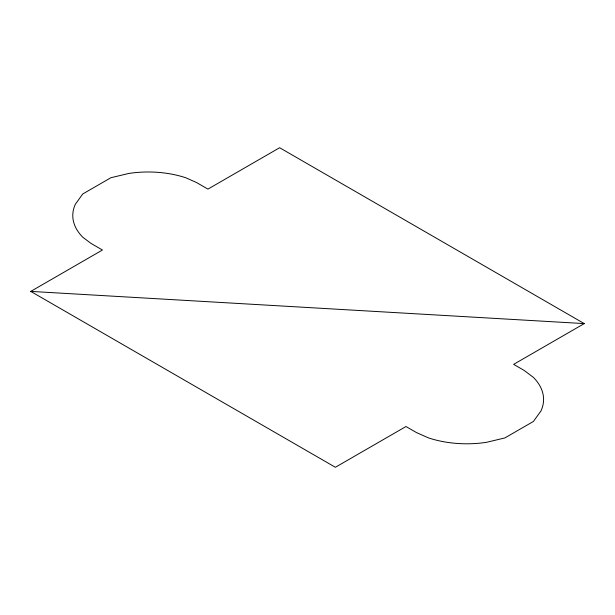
<?xml version="1.0" encoding="UTF-8"?>
<svg xmlns="http://www.w3.org/2000/svg" width="615" height="615" viewBox="0 0 615 615"><rect width="100%" height="100%" fill="white"/><g stroke="black" fill="none" stroke-linecap="round" stroke-linejoin="round"><path stroke-width="0.92" d="M30.75 291.402L102.444 250.013L90.959 243.386L82.887 237.313A75.43 43.55 0 0 1 75.353 204.265L82.725 193.986L110.892 177.727L128.689 173.468A75.43 43.55 0 0 1 185.93 177.82L196.454 182.486L207.932 189.113L279.625 147.723L584.25 323.598L513.64 364.357L524.172 370.438L533.29 377.295A76.79 44.334 0 0 1 540.962 410.935L533.42 421.452L504.869 437.934L486.665 442.285A76.79 44.334 0 0 1 428.394 437.857L416.516 432.591L405.985 426.518L335.375 467.277L30.75 291.402L584.25 323.598"/></g></svg>
